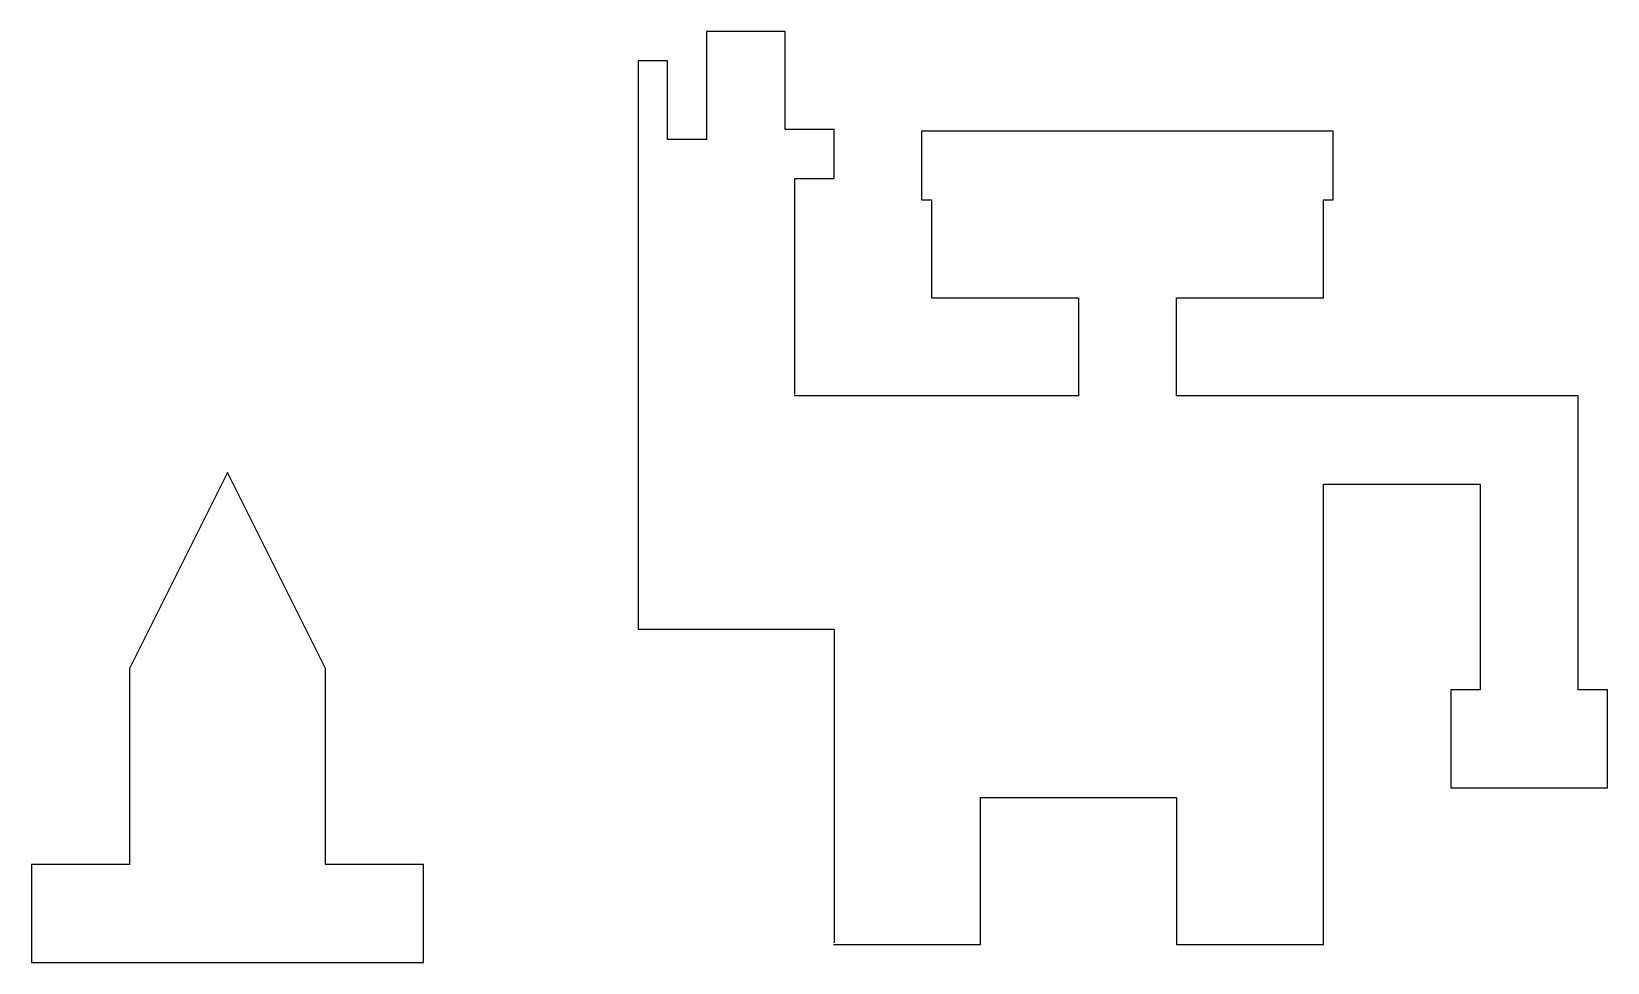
# Model space of a CAD drawing. Header units: millimetres. Extents: x 77 to 238, y 80 to 175.
import ezdxf

# ---------------------------------------------------------------- set-up
doc = ezdxf.new("R2010")
doc.units = ezdxf.units.MM

msp = doc.modelspace()

# ---------------------------------------------------------------- linework, layer by layer
for p, q in [((153.69, 174.58), (145.69, 174.58)), ((145.69, 174.58), (145.69, 163.58)), ((153.69, 164.58), (153.69, 174.58)), ((141.69, 171.58), (138.69, 171.58)), ((138.69, 171.58), (138.69, 113.58)), ((141.69, 163.58), (141.69, 171.58)), ((158.69, 164.58), (153.69, 164.58)), ((158.69, 159.58), (158.69, 164.58)), ((209.62, 164.4), (167.62, 164.4)), ((167.62, 164.4), (167.62, 157.4)), ((209.62, 157.4), (209.62, 164.4)), ((145.69, 163.58), (141.69, 163.58)), ((154.69, 137.58), (154.69, 159.58)), ((154.69, 159.58), (158.69, 159.58)), ((167.62, 157.4), (168.62, 157.4)), ((168.62, 157.4), (168.62, 147.4)), ((208.62, 147.4), (208.62, 157.4)), ((208.62, 157.4), (209.62, 157.4)), ((168.62, 147.4), (183.62, 147.4)), ((183.62, 147.4), (183.62, 137.4)), ((193.62, 137.4), (193.62, 147.4)), ((193.62, 147.4), (208.62, 147.4)), ((183.62, 137.4), (154.62, 137.4)), ((234.62, 137.4), (193.62, 137.4)), ((234.62, 107.4), (234.62, 137.4)), ((96.79, 129.58), (86.79, 109.58)), ((106.79, 109.58), (96.79, 129.58)), ((208.62, 81.4), (208.62, 128.4)), ((208.62, 128.4), (224.62, 128.4)), ((224.62, 128.4), (224.62, 107.4)), ((138.69, 113.58), (158.69, 113.58)), ((158.69, 113.58), (158.69, 81.58)), ((86.79, 109.58), (86.79, 89.58)), ((106.79, 89.58), (106.79, 109.58)), ((224.62, 107.4), (221.62, 107.4)), ((221.62, 107.4), (221.62, 97.4)), ((237.62, 107.4), (234.62, 107.4)), ((237.62, 97.4), (237.62, 107.4)), ((221.62, 97.4), (237.62, 97.4)), ((173.62, 81.4), (173.62, 96.4)), ((173.62, 96.4), (193.62, 96.4)), ((193.62, 96.4), (193.62, 81.4)), ((86.79, 89.58), (76.79, 89.58)), ((76.79, 89.58), (76.79, 79.58)), ((116.79, 89.58), (106.79, 89.58)), ((116.79, 79.58), (116.79, 89.58)), ((158.62, 81.4), (173.62, 81.4)), ((193.62, 81.4), (208.62, 81.4)), ((76.79, 79.58), (116.79, 79.58))]:
    msp.add_line(p, q)

doc.saveas('drawing.dxf')
